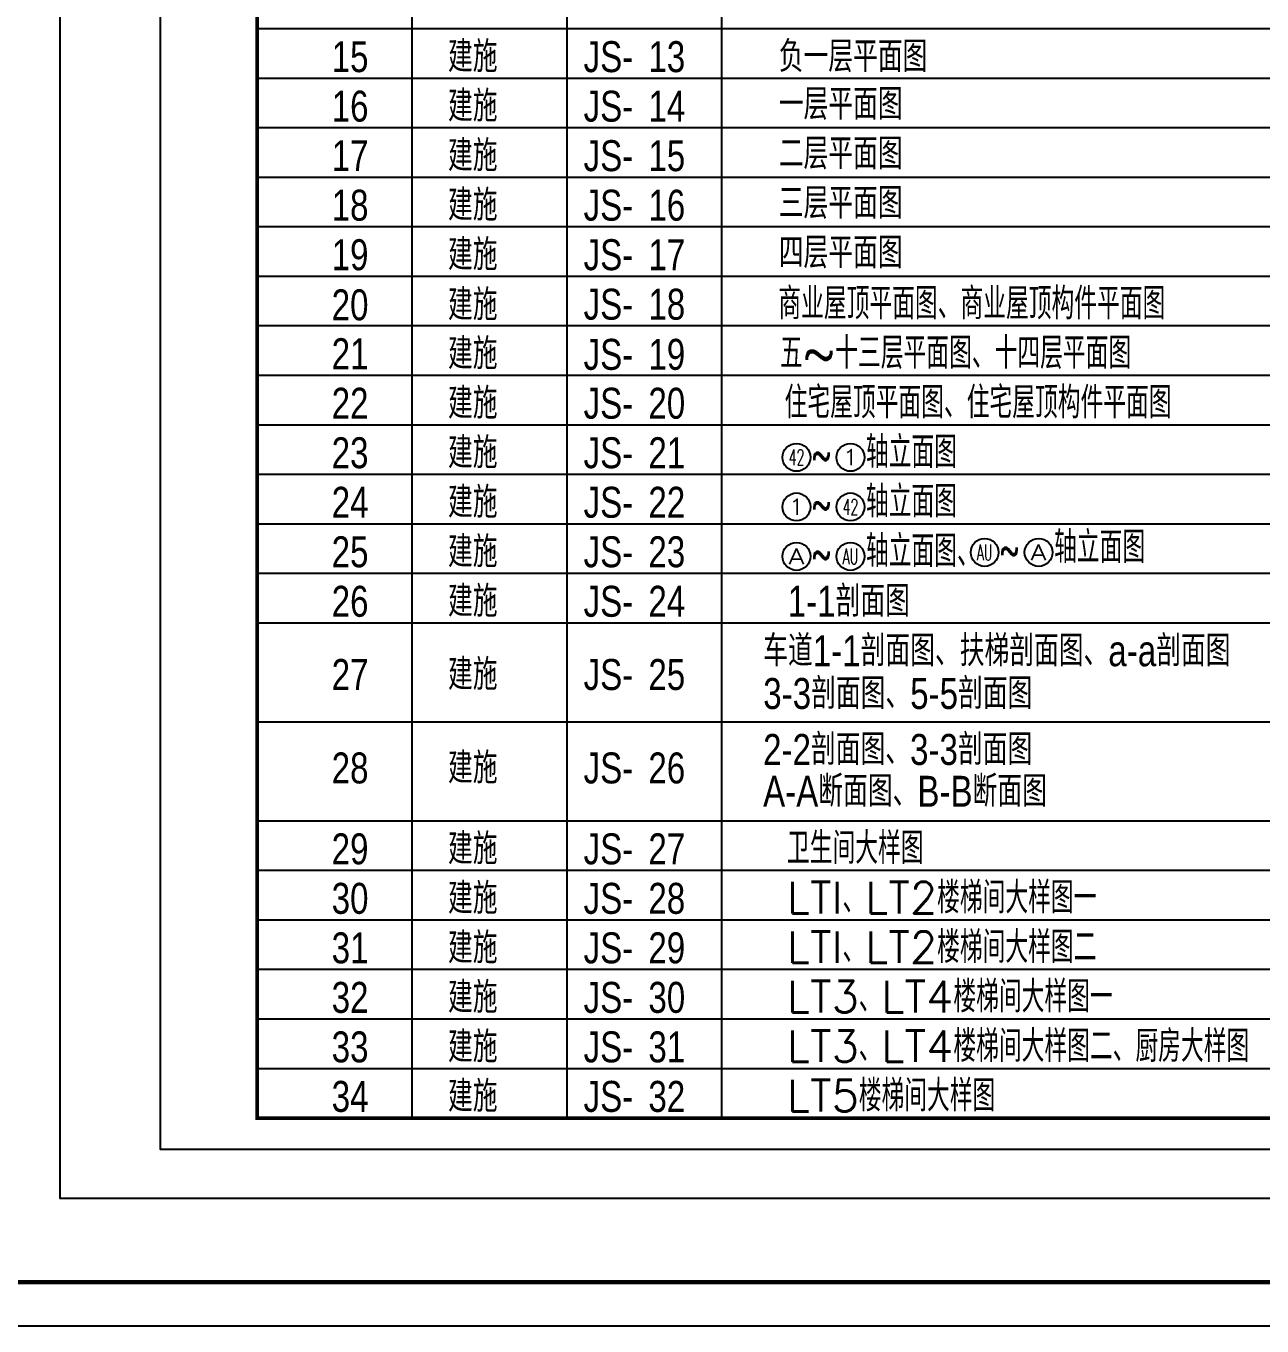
# Paper-space layout 'Layout1' of a CAD drawing. Extents: x 52 to 242751, y 71 to 90516.
# Drawn here: x 26666 to 46627, y 48516 to 69521 of the extents above; entities that cross this region are included whole.
import ezdxf
from ezdxf.enums import TextEntityAlignment as Align

# ---------------------------------------------------------------- set-up
doc = ezdxf.new("R2010")
doc.units = 0
doc.header["$LTSCALE"] = 10
doc.header["$MEASUREMENT"] = 0
doc.layers.get('0').update_dxf_attribs({"linetype": 'CONTINUOUS'})
for name, color, linetype in [('BORDER', 7, 'CONTINUOUS'), ('PUB_TEXT', 7, 'CONTINUOUS'), ('PUB_TITLE', 4, 'CONTINUOUS')]:
    doc.layers.add(name, color=color, linetype=linetype)
doc.styles.add('_HZTXT', font='ros.shx', dxfattribs={"width": 0.8, "bigfont": 'hztxt.shx'})
doc.styles.add('_TCH_DIM', font='SIMPLEX.shx', dxfattribs={"width": 0.8, "bigfont": 'GBCBIG.shx'})
doc.styles.add('HZTXT', font='TXT', dxfattribs={"bigfont": 'HZTXT'})

# ---------------------------------------------------------------- blocks, each defined once
blk = doc.blocks.new('ASDFASDFSD')
at = {"style": '_HZTXT', "width": 0.8}
blk.add_text('JS-', height=500, dxfattribs=at).set_placement((-43, -71))

psp = doc.layouts.get("Layout1")

# ---------------------------------------------------------------- linework, layer by layer
at = {"layer": 'BORDER'}
psp.add_lwpolyline([(50745, 50574), (27219, 50574), (27219, 88465), (50745, 88465)], close=True, dxfattribs=at)
at = {"layer": 'PUB_TEXT'}
for centre in [(39109, 62551), (39981, 62551), (39109, 61751), (39981, 61751), (39109, 60951), (39981, 60951), (42148, 61015), (43019, 61015)]:
    psp.add_circle(centre, 225, dxfattribs=at)
at = {"layer": 'PUB_TITLE'}
for p, q in [((32899, 82274), (32899, 51874)), ((35399, 82274), (35399, 51874)), ((37899, 82274), (37899, 51874)), ((49330, 69474), (30399, 69474)), ((49330, 68674), (30399, 68674)), ((49330, 67874), (30399, 67874)), ((49330, 67074), (30399, 67074)), ((49330, 66274), (30399, 66274)), ((49330, 65474), (30399, 65474)), ((49330, 64674), (30399, 64674)), ((49330, 63874), (30399, 63874)), ((49330, 63074), (30399, 63074)), ((49330, 62274), (30399, 62274)), ((49330, 62274), (30399, 62274)), ((49330, 61474), (30399, 61474)), ((49330, 60674), (30399, 60674)), ((49330, 59874), (30399, 59874)), ((49330, 58274), (30399, 58274)), ((49330, 56674), (30399, 56674)), ((49330, 55874), (30399, 55874)), ((49330, 55074), (30399, 55074)), ((49330, 54274), (30399, 54274)), ((49330, 53474), (30399, 53474)), ((49330, 52674), (30399, 52674)), ((49330, 51874), (30399, 51874))]:
    psp.add_line(p, q, dxfattribs=at)
for points in [[(52, 48516), (52, 90516), (59452, 90516), (59452, 48516)], [(49830, 51374), (49830, 87174), (28830, 87174), (28830, 51374)]]:
    psp.add_lwpolyline(points, close=True, dxfattribs=at)
at = {"layer": 'PUB_TITLE', "const_width": 70.7}
psp.add_lwpolyline([(1756, 49223), (58745, 49223), (58745, 89809), (1756, 89809)], close=True, dxfattribs=at)
at = {"layer": 'PUB_TITLE', "const_width": 60}
psp.add_lwpolyline([(30399, 51874), (49330, 51874), (30399, 51874), (30399, 86674), (49330, 86674), (49330, 51874)], dxfattribs=at)

# ---------------------------------------------------------------- block references
for p in [(35714, 68847), (35714, 68047), (35714, 67247), (35714, 66447), (35714, 65647), (35714, 64847), (35714, 64037), (35714, 63247), (35714, 62447), (35714, 61647), (35714, 60847), (35714, 60047), (35714, 58864), (35714, 57354), (35714, 56047), (35714, 55247), (35714, 54447), (35714, 53647), (35714, 52847), (35714, 52047)]:
    psp.add_blockref('ASDFASDFSD', p)

# ---------------------------------------------------------------- texts
at = {"style": '_HZTXT', "width": 0.8}
for s, p in [('建施', (33481, 68776)), ('负一层平面图', (38823, 68777)), ('15', (31602, 68776)), ('13', (36717, 68776)), ('16', (31602, 67976)), ('建施', (33481, 67976)), ('一层平面图', (38823, 68008)), ('14', (36717, 67976)), ('17', (31602, 67176)), ('建施', (33481, 67176)), ('15', (36717, 67176)), ('二层平面图', (38823, 67208)), ('18', (31602, 66376)), ('建施', (33481, 66376)), ('16', (36717, 66376)), ('三层平面图', (38823, 66408)), ('19', (31602, 65576)), ('建施', (33481, 65576)), ('17', (36717, 65576)), ('四层平面图', (38823, 65608)), ('20', (31602, 64766)), ('建施', (33481, 64766)), ('18', (36717, 64776)), ('建施', (33481, 63976)), ('21', (31602, 63976)), ('19', (36717, 63966)), ('22', (31602, 63176)), ('建施', (33481, 63176)), ('20', (36717, 63176)), ('23', (31602, 62376)), ('建施', (33481, 62376)), ('21', (36717, 62376)), ('24', (31602, 61576)), ('建施', (33481, 61576)), ('22', (36717, 61576)), ('25', (31602, 60776)), ('建施', (33481, 60776)), ('23', (36717, 60776)), ('建施', (33481, 59976)), ('1-1剖面图', (38967, 59977)), ('26', (31602, 59976)), ('24', (36717, 59976)), ('车道1-1剖面图、扶梯剖面图、a-a剖面图', (38572, 59177)), ('27', (31602, 58793)), ('建施', (33481, 58793)), ('25', (36717, 58793)), ('3-3剖面图、5-5剖面图', (38572, 58486)), ('2-2剖面图、3-3剖面图', (38570, 57582)), ('28', (31602, 57283)), ('建施', (33481, 57283)), ('26', (36717, 57283)), ('A-A断面图、B-B断面图', (38570, 56906)), ('建施', (33481, 55976)), ('29', (31602, 55976)), ('27', (36717, 55976)), ('30', (31602, 55176)), ('建施', (33481, 55176)), ('28', (36717, 55176)), ('31', (31602, 54376)), ('建施', (33481, 54376)), ('29', (36717, 54376)), ('32', (31602, 53576)), ('建施', (33481, 53576)), ('30', (36717, 53576)), ('33', (31602, 52776)), ('建施', (33481, 52776)), ('31', (36717, 52776)), ('建施', (33481, 51976)), ('34', (31602, 51976)), ('32', (36717, 51976))]:
    psp.add_text(s, height=500, dxfattribs=at).set_placement(p)
at = {"layer": 'PUB_TEXT', "style": '_TCH_DIM'}
for s, height, p in [('商业屋顶平面图、商业屋顶构件平面图', 510.64, (38816, 64782)), ('五~十三层平面图、十四层平面图', 510.64, (38842, 63982)), ('住宅屋顶平面图、住宅屋顶构件平面图', 510.64, (38917, 63182)), ('轴立面图', 510.6, (40231, 62382)), ('轴立面图', 510.6, (40231, 61582)), ('轴立面图、', 510.6, (40231, 60782)), ('轴立面图', 510.6, (43269, 60846)), ('卫生间大样图', 510.6, (38955, 55982)), ('LTI、LT2楼梯间大样图一', 510.64, (38955, 55182)), ('LTI、LT2楼梯间大样图二', 510.64, (38955, 54382)), ('LT3、LT4楼梯间大样图一', 510.64, (38955, 53582)), ('LT3、LT4楼梯间大样图二、厨房大样图', 510.64, (38955, 52782)), ('LT5楼梯间大样图', 510.6, (38955, 51982))]:
    psp.add_text(s, height=height, dxfattribs=at).set_placement(p)
at = {"layer": 'PUB_TEXT', "style": 'HZTXT'}
for s, height, width, p, p2 in [('42', 254.6, 0.6, (38982, 62424), (39237, 62424)), ('1', 255, 3, (39853, 62424), (40108, 62424)), ('1', 255, 3, (38982, 61624), (39237, 61624)), ('42', 254.6, 0.6, (39853, 61624), (40108, 61624)), ('AU', 254.6, 0.6, (42020, 60888), (42275, 60888)), ('A', 255, 1.5, (42892, 60888), (43146, 60888)), ('A', 255, 1.5, (38982, 60824), (39237, 60824)), ('AU', 254.6, 0.6, (39853, 60824), (40108, 60824))]:
    psp.add_text(s, height=height, dxfattribs=dict(at, width=width)).set_placement(p, p2, align=Align.FIT)
at = {"layer": 'PUB_TEXT', "style": '_TCH_DIM', "width": 0.705882}
for p in [(39359, 62387), (39359, 61587), (39359, 60787), (42398, 60851)]:
    psp.add_text('~', height=425, dxfattribs=at).set_placement(p)

doc.saveas('drawing.dxf')
